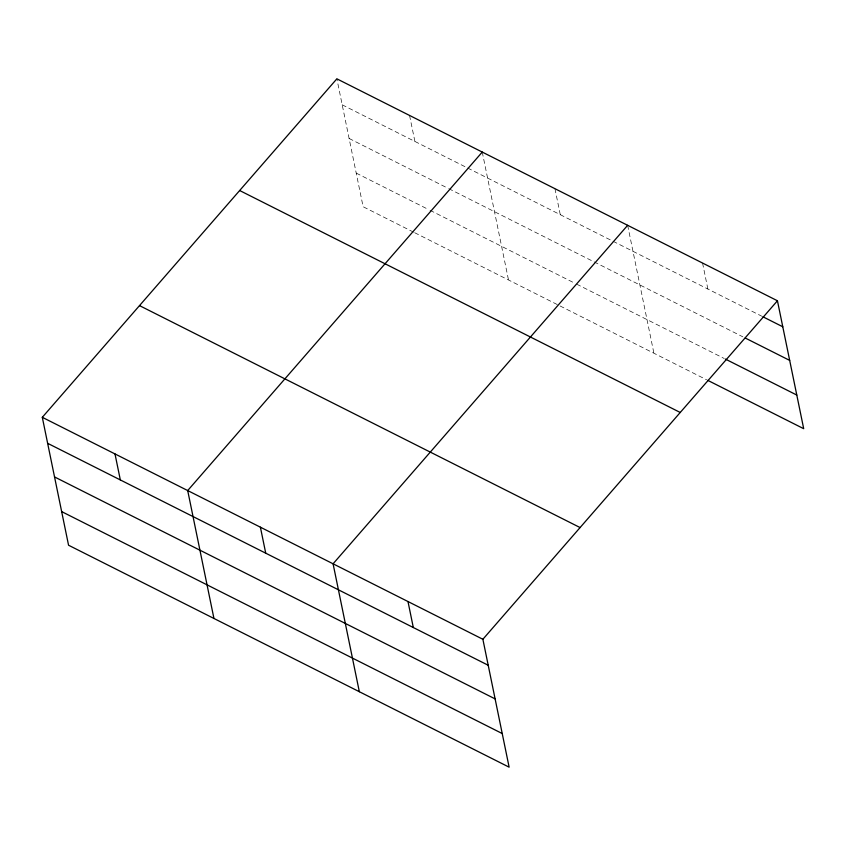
<?xml version="1.0" encoding="UTF-8"?>
<svg xmlns="http://www.w3.org/2000/svg" width="846" height="846" viewBox="0 0 846 846"><rect width="100%" height="100%" fill="white"/><g stroke="black" fill="none" stroke-linecap="round" stroke-linejoin="round"><path stroke-width="0.63" stroke-dasharray="4.23 3.17" d="M342.207 104.819L466.484 167.434M467.658 168.026L611.88 240.676M613.054 241.269L761.717 316.161M349.102 138.458L447.597 188.076M448.771 188.658L592.983 261.319M594.156 261.911L742.873 336.824M356.219 173.102L428.911 209.723M430.085 210.316L574.307 282.976M576.655 284.15L724.239 358.503M413.535 232.132L363.124 206.731L336.867 78.826M414.709 232.724L706.569 379.759M702.55 263.043L707.88 289.046M627.647 225.311L653.905 353.226M554.955 188.69L560.285 214.694M482.252 152.069L508.509 279.984M409.559 115.447L414.9 141.451"/><path stroke-width="1.27" d="M42.3 417.311L482.876 639.269L509.133 767.174L68.558 545.226L42.3 417.311L336.867 78.826L777.442 300.774L803.7 428.689L707.732 380.34M482.252 152.069L187.696 490.553L213.943 618.468M627.647 225.311L333.081 563.796L359.339 691.711M482.876 639.269L777.442 300.774M762.881 316.753L782.783 326.778M745.21 338.009L789.688 360.407M725.413 359.095L796.795 395.061M239.661 190.519L680.237 412.478M139.505 305.607L580.081 527.566M47.64 443.315L488.216 665.263M54.546 476.943L495.122 698.891M61.652 511.597L502.228 733.545M407.984 601.538L413.313 627.531M260.388 527.174L265.729 553.178M114.993 453.932L120.333 479.936"/></g></svg>
